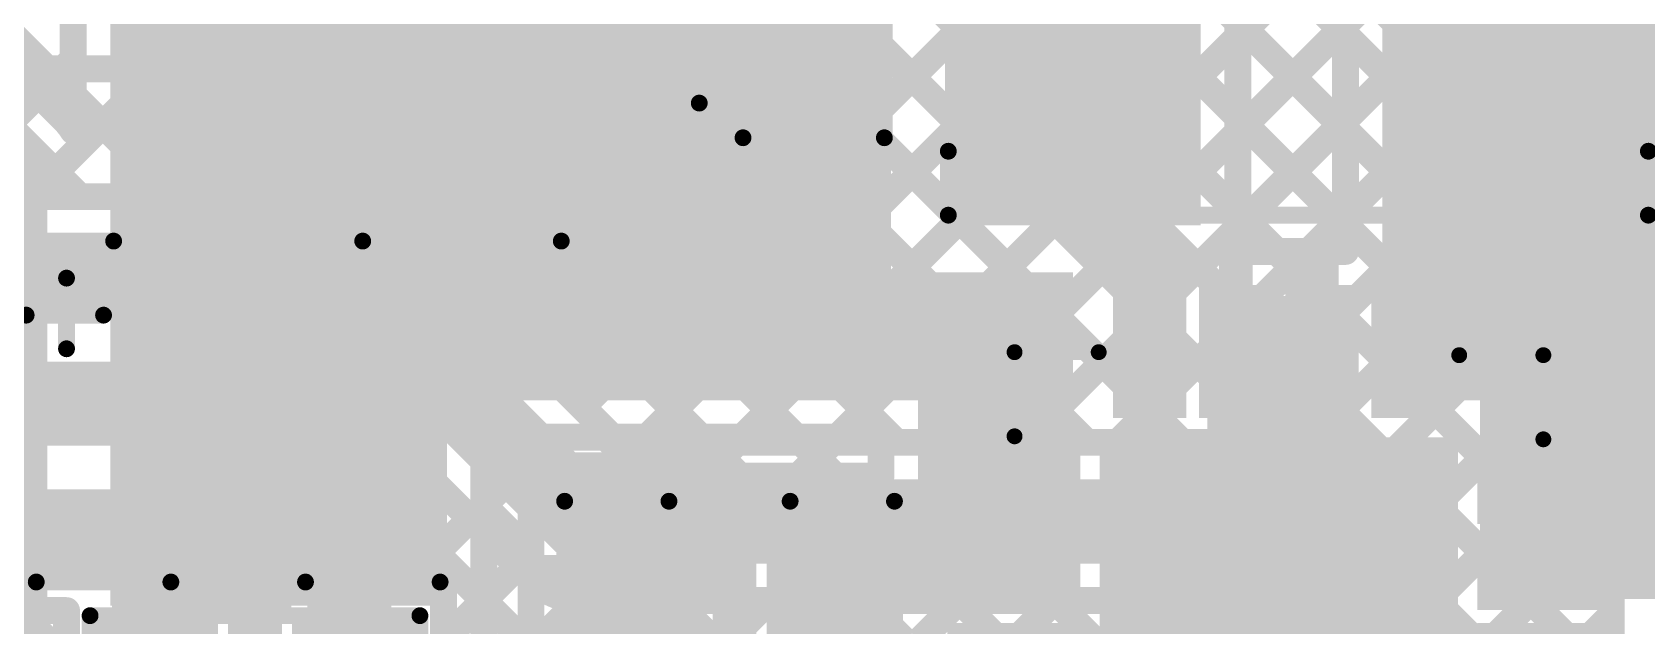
# Model space of a CAD drawing. Header units: millimetres. Extents: x 2.49 to 5.65, y 1.36 to 4.13.
# Drawn here: x 4.0378 to 4.5175, y 2.128 to 2.3043 of the extents above; entities that cross this region are included whole.
import ezdxf

# ---------------------------------------------------------------- set-up
doc = ezdxf.new("R2010")
doc.units = ezdxf.units.MM
doc.header["$MEASUREMENT"] = 0
for name, color, linetype in [('BottomLayer', 5, 'Continuous'), ('BottomOverlay', 54, 'Continuous'), ('BottomPaste', 16, 'Continuous'), ('BottomSolder', 6, 'Continuous'), ('MultiLayer', 9, 'Continuous'), ('TopLayer', 1, 'Continuous'), ('TopOverlay', 2, 'Continuous'), ('TopPaste', 8, 'Continuous'), ('TopSolder', 216, 'Continuous'), ('ViaHoleLayer', 16, 'Continuous')]:
    doc.layers.add(name, color=color, linetype=linetype)

# ---------------------------------------------------------------- blocks, each defined once
blk = doc.blocks.new('3_SSOP_12')
at = {"layer": 'TopLayer'}
for points in [[(-0.01181, 0.02756), (0.01181, 0.02756), (-0.01181, 0.06693), (0.01181, 0.06693)], [(-0.04921, -0.06693), (-0.02559, -0.06693), (-0.04921, -0.02756), (-0.02559, -0.02756)], [(0.02559, -0.06693), (0.04921, -0.06693), (0.02559, -0.02756), (0.04921, -0.02756)]]:
    blk.add_solid(points, dxfattribs=at)
at = {"layer": 'TopOverlay', "const_width": 0.005}
for points in [[(-0.06, -0.016), (-0.06, 0.033)], [(-0.06, 0.033), (-0.02, 0.033)], [(0.02, 0.033), (0.06, 0.033)], [(0.06, -0.016), (0.06, 0.033)], [(-0.015, -0.032), (0.015, -0.032)]]:
    blk.add_lwpolyline(points, dxfattribs=at)
at = {"layer": 'TopOverlay'}
for points, const_width in [([(-0.06125, 0.033, 1), (-0.05875, 0.033, 1)], 0.0025), ([(-0.06125, 0.033, 1), (-0.05875, 0.033, 1)], 0.0025), ([(-0.02125, 0.033, 1), (-0.01875, 0.033, 1)], 0.0025), ([(0.01875, 0.033, 1), (0.02125, 0.033, 1)], 0.0025), ([(0.05875, 0.033, 1), (0.06125, 0.033, 1)], 0.0025), ([(0.05875, 0.033, 1), (0.06125, 0.033, 1)], 0.0025), ([(-0.06125, -0.016, 1), (-0.05875, -0.016, 1)], 0.0025), ([(0.05875, -0.016, 1), (0.06125, -0.016, 1)], 0.0025), ([(-0.01625, -0.032, 1), (-0.01375, -0.032, 1)], 0.0025), ([(0.01375, -0.032, 1), (0.01625, -0.032, 1)], 0.0025), ([(-0.05839, -0.048, 1), (-0.06561, -0.048, 1)], 0.01), ([(-0.06811, -0.048, 1), (-0.06311, -0.048, 1)], 0.005), ([(-0.06089, -0.048, 1), (-0.05589, -0.048, 1)], 0.005)]:
    blk.add_lwpolyline(points, format="xyb", close=True, dxfattribs=dict(at, const_width=const_width))
at = {"layer": 'TopPaste'}
for points in [[(-0.01181, 0.02756), (0.01181, 0.02756), (-0.01181, 0.06693), (0.01181, 0.06693)], [(-0.04921, -0.06693), (-0.02559, -0.06693), (-0.04921, -0.02756), (-0.02559, -0.02756)], [(0.02559, -0.06693), (0.04921, -0.06693), (0.02559, -0.02756), (0.04921, -0.02756)]]:
    blk.add_solid(points, dxfattribs=at)
at = {"layer": 'TopSolder'}
for points in [[(-0.01581, 0.02356), (0.01581, 0.02356), (-0.01581, 0.07093), (0.01581, 0.07093)], [(-0.05321, -0.07093), (-0.02159, -0.07093), (-0.05321, -0.02356), (-0.02159, -0.02356)], [(0.02159, -0.07093), (0.05321, -0.07093), (0.02159, -0.02356), (0.05321, -0.02356)]]:
    blk.add_solid(points, dxfattribs=at)
blk = doc.blocks.new('16_QFN__4_4__13')
at = {"layer": 'TopLayer'}
for points in [[(-0.04921, -0.04921), (0.04921, -0.04921), (-0.04921, 0.04921), (0.04921, 0.04921)], [(-0.09449, -0.01968), (-0.06299, -0.01968), (-0.09449, -0.00591), (-0.06299, -0.00591)], [(0.06299, -0.01968), (0.09449, -0.01968), (0.06299, -0.00591), (0.09449, -0.00591)], [(-0.09449, -0.04528), (-0.06299, -0.04528), (-0.09449, -0.0315), (-0.06299, -0.0315)], [(0.06299, -0.04528), (0.09449, -0.04528), (0.06299, -0.0315), (0.09449, -0.0315)], [(-0.04528, -0.09449), (-0.0315, -0.09449), (-0.04528, -0.06299), (-0.0315, -0.06299)], [(-0.01968, -0.09449), (-0.00591, -0.09449), (-0.01968, -0.06299), (-0.00591, -0.06299)], [(0.00591, -0.09449), (0.01969, -0.09449), (0.00591, -0.06299), (0.01969, -0.06299)], [(0.0315, -0.09449), (0.04528, -0.09449), (0.0315, -0.06299), (0.04528, -0.06299)]]:
    blk.add_solid(points, dxfattribs=at)
at = {"layer": 'TopOverlay', "const_width": 0.00472}
for points in [[(-0.0786, -0.05266), (-0.0786, -0.07766)], [(0.07852, -0.05355), (0.07852, -0.07855)], [(-0.0536, -0.07766), (-0.0786, -0.07766)], [(0.07852, -0.07855), (0.05352, -0.07855)]]:
    blk.add_lwpolyline(points, dxfattribs=at)
at = {"layer": 'TopOverlay', "const_width": 0.00236}
for points in [[(-0.07978, -0.05266, 1), (-0.07742, -0.05266, 1)], [(0.07734, -0.05355, 1), (0.0797, -0.05355, 1)], [(-0.07978, -0.07766, 1), (-0.07742, -0.07766, 1)], [(-0.07978, -0.07766, 1), (-0.07742, -0.07766, 1)], [(-0.05478, -0.07766, 1), (-0.05242, -0.07766, 1)], [(0.05234, -0.07855, 1), (0.0547, -0.07855, 1)], [(0.07734, -0.07855, 1), (0.0797, -0.07855, 1)], [(0.07734, -0.07855, 1), (0.0797, -0.07855, 1)]]:
    blk.add_lwpolyline(points, format="xyb", close=True, dxfattribs=at)
at = {"layer": 'TopPaste'}
for points in [[(-0.04921, -0.04921), (0.04921, -0.04921), (-0.04921, 0.04921), (0.04921, 0.04921)], [(-0.09449, -0.01968), (-0.06299, -0.01968), (-0.09449, -0.00591), (-0.06299, -0.00591)], [(0.06299, -0.01968), (0.09449, -0.01968), (0.06299, -0.00591), (0.09449, -0.00591)], [(-0.09449, -0.04528), (-0.06299, -0.04528), (-0.09449, -0.0315), (-0.06299, -0.0315)], [(0.06299, -0.04528), (0.09449, -0.04528), (0.06299, -0.0315), (0.09449, -0.0315)], [(-0.04528, -0.09449), (-0.0315, -0.09449), (-0.04528, -0.06299), (-0.0315, -0.06299)], [(-0.01968, -0.09449), (-0.00591, -0.09449), (-0.01968, -0.06299), (-0.00591, -0.06299)], [(0.00591, -0.09449), (0.01969, -0.09449), (0.00591, -0.06299), (0.01969, -0.06299)], [(0.0315, -0.09449), (0.04528, -0.09449), (0.0315, -0.06299), (0.04528, -0.06299)]]:
    blk.add_solid(points, dxfattribs=at)
at = {"layer": 'TopSolder'}
for points in [[(-0.05321, -0.05321), (0.05321, -0.05321), (-0.05321, 0.05321), (0.05321, 0.05321)], [(-0.09849, 0.00191), (-0.05899, 0.00191), (-0.09849, 0.02369), (-0.05899, 0.02369)], [(0.05899, 0.00191), (0.09849, 0.00191), (0.05899, 0.02369), (0.09849, 0.02369)], [(-0.09849, -0.02368), (-0.05899, -0.02368), (-0.09849, -0.00191), (-0.05899, -0.00191)], [(0.05899, -0.02368), (0.09849, -0.02368), (0.05899, -0.00191), (0.09849, -0.00191)], [(-0.09849, -0.04928), (-0.05899, -0.04928), (-0.09849, -0.0275), (-0.05899, -0.0275)], [(0.05899, -0.04928), (0.09849, -0.04928), (0.05899, -0.0275), (0.09849, -0.0275)], [(-0.04928, -0.09849), (-0.0275, -0.09849), (-0.04928, -0.05899), (-0.0275, -0.05899)], [(-0.02368, -0.09849), (-0.00191, -0.09849), (-0.02368, -0.05899), (-0.00191, -0.05899)], [(0.00191, -0.09849), (0.02369, -0.09849), (0.00191, -0.05899), (0.02369, -0.05899)], [(0.0275, -0.09849), (0.04928, -0.09849), (0.0275, -0.05899), (0.04928, -0.05899)]]:
    blk.add_solid(points, dxfattribs=at)
blk = doc.blocks.new('R__0603_B_42')
at = {"layer": 'BottomLayer'}
for points in [[(-0.015, -0.0175), (-0.015, 0.0175), (-0.045, -0.0175), (-0.045, 0.0175)], [(0.045, -0.0175), (0.045, 0.0175), (0.015, -0.0175), (0.015, 0.0175)]]:
    blk.add_solid(points, dxfattribs=at)
at = {"layer": 'BottomOverlay', "const_width": 0.005}
for points in [[(-0.049, -0.021), (-0.049, 0.021)], [(-0.049, 0.021), (0.049, 0.021)], [(0.049, -0.021), (0.049, 0.021)], [(-0.049, -0.021), (0.049, -0.021)]]:
    blk.add_lwpolyline(points, dxfattribs=at)
at = {"layer": 'BottomOverlay', "const_width": 0.0025}
for points in [[(-0.05025, 0.021, 1), (-0.04775, 0.021, 1)], [(-0.05025, 0.021, 1), (-0.04775, 0.021, 1)], [(0.04775, 0.021, 1), (0.05025, 0.021, 1)], [(0.04775, 0.021, 1), (0.05025, 0.021, 1)], [(-0.05025, -0.021, 1), (-0.04775, -0.021, 1)], [(-0.05025, -0.021, 1), (-0.04775, -0.021, 1)], [(0.04775, -0.021, 1), (0.05025, -0.021, 1)], [(0.04775, -0.021, 1), (0.05025, -0.021, 1)]]:
    blk.add_lwpolyline(points, format="xyb", close=True, dxfattribs=at)
at = {"layer": 'BottomPaste'}
for points in [[(-0.015, -0.0175), (-0.015, 0.0175), (-0.045, -0.0175), (-0.045, 0.0175)], [(0.045, -0.0175), (0.045, 0.0175), (0.015, -0.0175), (0.015, 0.0175)]]:
    blk.add_solid(points, dxfattribs=at)
at = {"layer": 'BottomSolder'}
for points in [[(-0.011, -0.0215), (-0.011, 0.0215), (-0.049, -0.0215), (-0.049, 0.0215)], [(0.049, -0.0215), (0.049, 0.0215), (0.011, -0.0215), (0.011, 0.0215)]]:
    blk.add_solid(points, dxfattribs=at)
blk = doc.blocks.new('R__0603_52')
at = {"layer": 'TopLayer'}
for points in [[(-0.045, 0.0175), (-0.045, -0.0175), (-0.015, 0.0175), (-0.015, -0.0175)], [(0.015, 0.0175), (0.015, -0.0175), (0.045, 0.0175), (0.045, -0.0175)]]:
    blk.add_solid(points, dxfattribs=at)
at = {"layer": 'TopOverlay', "const_width": 0.005}
for points in [[(0.049, 0.021), (-0.049, 0.021)], [(-0.049, -0.021), (-0.049, 0.021)], [(0.049, -0.021), (0.049, 0.021)], [(0.049, -0.021), (-0.049, -0.021)]]:
    blk.add_lwpolyline(points, dxfattribs=at)
at = {"layer": 'TopOverlay', "const_width": 0.0025}
for points in [[(-0.05025, 0.021, 1), (-0.04775, 0.021, 1)], [(-0.05025, 0.021, 1), (-0.04775, 0.021, 1)], [(0.04775, 0.021, 1), (0.05025, 0.021, 1)], [(0.04775, 0.021, 1), (0.05025, 0.021, 1)], [(-0.05025, -0.021, 1), (-0.04775, -0.021, 1)], [(-0.05025, -0.021, 1), (-0.04775, -0.021, 1)], [(0.04775, -0.021, 1), (0.05025, -0.021, 1)], [(0.04775, -0.021, 1), (0.05025, -0.021, 1)]]:
    blk.add_lwpolyline(points, format="xyb", close=True, dxfattribs=at)
at = {"layer": 'TopPaste'}
for points in [[(-0.045, 0.0175), (-0.045, -0.0175), (-0.015, 0.0175), (-0.015, -0.0175)], [(0.015, 0.0175), (0.015, -0.0175), (0.045, 0.0175), (0.045, -0.0175)]]:
    blk.add_solid(points, dxfattribs=at)
at = {"layer": 'TopSolder'}
for points in [[(-0.049, 0.0215), (-0.049, -0.0215), (-0.011, 0.0215), (-0.011, -0.0215)], [(0.011, 0.0215), (0.011, -0.0215), (0.049, 0.0215), (0.049, -0.0215)]]:
    blk.add_solid(points, dxfattribs=at)
blk = doc.blocks.new('NR5040T4R7N_71')
at = {"layer": 'TopLayer'}
for points in [[(-0.10039, -0.07874), (-0.04134, -0.07874), (-0.10039, 0.07874), (-0.04134, 0.07874)], [(0.04134, -0.07874), (0.10039, -0.07874), (0.04134, 0.07874), (0.10039, 0.07874)]]:
    blk.add_solid(points, dxfattribs=at)
at = {"layer": 'TopOverlay', "const_width": 0.005}
for points in [[(0.104, 0.103), (-0.104, 0.103)], [(-0.104, 0.103), (-0.104, 0.084)], [(0.104, 0.103), (0.104, 0.084)]]:
    blk.add_lwpolyline(points, dxfattribs=at)
at = {"layer": 'TopOverlay', "const_width": 0.0025}
for points in [[(-0.10525, 0.103, 1), (-0.10275, 0.103, 1)], [(-0.10525, 0.103, 1), (-0.10275, 0.103, 1)], [(0.10275, 0.103, 1), (0.10525, 0.103, 1)], [(0.10275, 0.103, 1), (0.10525, 0.103, 1)], [(-0.10525, 0.084, 1), (-0.10275, 0.084, 1)], [(0.10275, 0.084, 1), (0.10525, 0.084, 1)]]:
    blk.add_lwpolyline(points, format="xyb", close=True, dxfattribs=at)
at = {"layer": 'TopPaste'}
for points in [[(-0.10039, -0.07874), (-0.04134, -0.07874), (-0.10039, 0.07874), (-0.04134, 0.07874)], [(0.04134, -0.07874), (0.10039, -0.07874), (0.04134, 0.07874), (0.10039, 0.07874)]]:
    blk.add_solid(points, dxfattribs=at)
at = {"layer": 'TopSolder'}
for points in [[(-0.10439, -0.08274), (-0.03734, -0.08274), (-0.10439, 0.08274), (-0.03734, 0.08274)], [(0.03734, -0.08274), (0.10439, -0.08274), (0.03734, 0.08274), (0.10439, 0.08274)]]:
    blk.add_solid(points, dxfattribs=at)
blk = doc.blocks.new('UWX1H100MCL1GB_105')
at = {"layer": 'TopLayer'}
blk.add_solid([(-0.1752, -0.0315), (-0.0374, -0.0315), (-0.1752, 0.0315), (-0.0374, 0.0315)], dxfattribs=at)
at = {"layer": 'TopOverlay', "const_width": 0.005}
for points in [[(-0.137, 0.096), (-0.137, 0.037)], [(-0.159, 0.063), (-0.159, 0.04)], [(-0.169, 0.051), (-0.148, 0.051)], [(-0.137, -0.037), (-0.137, -0.096)], [(-0.137, -0.096), (-0.096, -0.137)], [(-0.096, -0.137), (0.14, -0.137)]]:
    blk.add_lwpolyline(points, dxfattribs=at)
at = {"layer": 'TopOverlay', "const_width": 0.0025}
for points in [[(-0.16025, 0.063, 1), (-0.15775, 0.063, 1)], [(-0.17025, 0.051, 1), (-0.16775, 0.051, 1)], [(-0.14925, 0.051, 1), (-0.14675, 0.051, 1)], [(-0.16025, 0.04, 1), (-0.15775, 0.04, 1)], [(-0.13825, 0.037, 1), (-0.13575, 0.037, 1)], [(-0.13825, -0.037, 1), (-0.13575, -0.037, 1)], [(-0.13825, -0.096, 1), (-0.13575, -0.096, 1)], [(-0.13825, -0.096, 1), (-0.13575, -0.096, 1)], [(-0.09725, -0.137, 1), (-0.09475, -0.137, 1)], [(-0.09725, -0.137, 1), (-0.09475, -0.137, 1)]]:
    blk.add_lwpolyline(points, format="xyb", close=True, dxfattribs=at)
at = {"layer": 'TopPaste'}
blk.add_solid([(-0.1752, -0.0315), (-0.0374, -0.0315), (-0.1752, 0.0315), (-0.0374, 0.0315)], dxfattribs=at)
at = {"layer": 'TopSolder'}
blk.add_solid([(-0.1792, -0.0355), (-0.0334, -0.0355), (-0.1792, 0.0355), (-0.0334, 0.0355)], dxfattribs=at)
blk = doc.blocks.new('C__0603_106')
at = {"layer": 'TopLayer'}
for points in [[(-0.045, 0.0175), (-0.045, -0.0175), (-0.015, 0.0175), (-0.015, -0.0175)], [(0.015, 0.0175), (0.015, -0.0175), (0.045, 0.0175), (0.045, -0.0175)]]:
    blk.add_solid(points, dxfattribs=at)
at = {"layer": 'TopOverlay', "const_width": 0.005}
for points in [[(-0.049, -0.021), (-0.049, 0.021)], [(-0.049, 0.021), (-0.018, 0.021)], [(0.018, 0.021), (0.049, 0.021)], [(0.049, -0.021), (0.049, 0.021)], [(-0.049, -0.021), (-0.018, -0.021)], [(0.018, -0.021), (0.049, -0.021)]]:
    blk.add_lwpolyline(points, dxfattribs=at)
at = {"layer": 'TopOverlay', "const_width": 0.0025}
for points in [[(-0.05025, 0.021, 1), (-0.04775, 0.021, 1)], [(-0.05025, 0.021, 1), (-0.04775, 0.021, 1)], [(-0.01925, 0.021, 1), (-0.01675, 0.021, 1)], [(0.01675, 0.021, 1), (0.01925, 0.021, 1)], [(0.04775, 0.021, 1), (0.05025, 0.021, 1)], [(0.04775, 0.021, 1), (0.05025, 0.021, 1)], [(-0.05025, -0.021, 1), (-0.04775, -0.021, 1)], [(-0.05025, -0.021, 1), (-0.04775, -0.021, 1)], [(-0.01925, -0.021, 1), (-0.01675, -0.021, 1)], [(0.01675, -0.021, 1), (0.01925, -0.021, 1)], [(0.04775, -0.021, 1), (0.05025, -0.021, 1)], [(0.04775, -0.021, 1), (0.05025, -0.021, 1)]]:
    blk.add_lwpolyline(points, format="xyb", close=True, dxfattribs=at)
at = {"layer": 'TopPaste'}
for points in [[(-0.045, 0.0175), (-0.045, -0.0175), (-0.015, 0.0175), (-0.015, -0.0175)], [(0.015, 0.0175), (0.015, -0.0175), (0.045, 0.0175), (0.045, -0.0175)]]:
    blk.add_solid(points, dxfattribs=at)
at = {"layer": 'TopSolder'}
for points in [[(-0.049, 0.0215), (-0.049, -0.0215), (-0.011, 0.0215), (-0.011, -0.0215)], [(0.011, 0.0215), (0.011, -0.0215), (0.049, 0.0215), (0.049, -0.0215)]]:
    blk.add_solid(points, dxfattribs=at)

msp = doc.modelspace()

# ---------------------------------------------------------------- linework, layer by layer
at = {"layer": 'BottomLayer'}
for points, const_width in [([(4.429, 2.39), (4.728, 2.091)], 0.025), ([(4.423, 2.351), (4.524, 2.25)], 0.012), ([(4.15863, 2.3336), (4.19762, 2.29462)], 0.008), ([(4.17138, 2.334), (4.32288, 2.1825)], 0.008), ([(4.17292, 2.22131), (4.28562, 2.334)], 0.008), ([(4.18707, 2.20717), (4.3139, 2.334)], 0.008), ([(4.19364, 2.29859), (4.22905, 2.334)], 0.008), ([(4.19967, 2.334), (4.35117, 2.1825)], 0.008), ([(4.20121, 2.19302), (4.34218, 2.334)], 0.008), ([(4.20431, 2.28098), (4.25733, 2.334)], 0.008), ([(4.21897, 2.1825), (4.37047, 2.334)], 0.008), ([(4.22795, 2.334), (4.37945, 2.1825)], 0.008), ([(4.24725, 2.1825), (4.39875, 2.334)], 0.008), ([(4.25624, 2.334), (4.40578, 2.18446)], 0.008), ([(4.28452, 2.334), (4.507, 2.11152)], 0.008), ([(4.31281, 2.334), (4.507, 2.13981)], 0.008), ([(4.34109, 2.334), (4.507, 2.16809)], 0.008), ([(4.36937, 2.334), (4.507, 2.19638)], 0.008), ([(4.39766, 2.334), (4.507, 2.22466)], 0.008), ([(4.41596, 2.334), (4.507, 2.24296)], 0.008), ([(4.27554, 2.1825), (4.4215, 2.32846)], 0.008), ([(4.142, 2.317), (4.181, 2.278)], 0.025), ([(4.30382, 2.1825), (4.43564, 2.31432)], 0.008), ([(4.33211, 2.1825), (4.44978, 2.30018)], 0.008), ([(3.95549, 2.2935), (4.13227, 2.2935)], 0.008), ([(4.00913, 2.2555), (4.04713, 2.2935)], 0.008), ([(4.01389, 2.2935), (4.05189, 2.2555)], 0.008), ([(4.03741, 2.2555), (4.07541, 2.2935)], 0.008), ([(4.04218, 2.2935), (4.08018, 2.2555)], 0.008), ([(4.06569, 2.2555), (4.10369, 2.2935)], 0.008), ([(4.07046, 2.2935), (4.10846, 2.2555)], 0.008), ([(4.09398, 2.2555), (4.13198, 2.2935)], 0.008), ([(4.09875, 2.2935), (4.13897, 2.25328)], 0.008), ([(4.12703, 2.2935), (4.23803, 2.1825)], 0.008), ([(4.13227, 2.2935), (4.16438, 2.26138)], 0.008), ([(4.36039, 2.1825), (4.46392, 2.28603)], 0.008), ([(4.12226, 2.2555), (4.14626, 2.2795)], 0.008), ([(4.20399, 2.27311), (4.2946, 2.1825)], 0.008), ([(4.38867, 2.1825), (4.47807, 2.27189)], 0.008), ([(4.14461, 2.24956), (4.16041, 2.26536)], 0.008), ([(3.95411, 2.2555), (4.129, 2.2555)], 0.008), ([(4.19173, 2.25709), (4.26632, 2.1825)], 0.008), ([(4.418, 2.18354), (4.49221, 2.25775)], 0.008), ([(4.15878, 2.23545), (4.17802, 2.25469)], 0.008), ([(4.14563, 2.2486), (4.21173, 2.1825)], 0.008), ([(4.43315, 2.17041), (4.50635, 2.24361)], 0.008), ([(4.507, 2.07158), (4.507, 2.24296)], 0.008), ([(3.884, 2.232), (4.129, 2.232)], 0.025), ([(4.129, 2.232), (4.202, 2.159)], 0.025), ([(4.4335, 2.14247), (4.507, 2.21597)], 0.008), ([(4.11573, 2.2085), (4.1486, 2.17563)], 0.008), ([(4.11573, 2.2085), (4.11927, 2.2085)], 0.008), ([(4.11927, 2.2085), (4.18537, 2.1424)], 0.008), ([(3.733, 2.194), (4.097, 2.194)], 0.025), ([(4.097, 2.194), (4.132, 2.159)], 0.025), ([(4.4335, 2.11419), (4.507, 2.18769)], 0.008), ([(4.21173, 2.1825), (4.39932, 2.1825)], 0.008), ([(4.41, 2.159), (4.41, 2.18081)], 0.01), ([(4.1517, 2.1718), (4.15383, 2.17393)], 0.008), ([(3.79, 2.156), (4.074, 2.156)], 0.025), ([(4.074, 2.11), (4.074, 2.156)], 0.025), ([(4.132, 2.112), (4.132, 2.159)], 0.025), ([(4.202, 2.159), (4.41, 2.159)], 0.025), ([(4.41, 2.1), (4.41, 2.159)], 0.025), ([(4.09701, 2.16075), (4.1085, 2.14927)], 0.008), ([(4.1555, 2.14732), (4.16798, 2.15979)], 0.008), ([(4.41, 2.159), (4.43181, 2.159)], 0.01), ([(4.42141, 2.07381), (4.507, 2.1594)], 0.008), ([(4.0975, 2.1385), (4.0975, 2.156)], 0.008), ([(4.1555, 2.1385), (4.1555, 2.159)], 0.008), ([(4.43546, 2.15477), (4.507, 2.08324)], 0.008), ([(4.0975, 2.15333), (4.1085, 2.14233)], 0.008), ([(4.0975, 2.14588), (4.10469, 2.15308)], 0.008), ([(4.1555, 2.15189), (4.22008, 2.08731)], 0.008), ([(4.1085, 2.1385), (4.1085, 2.14927)], 0.008), ([(4.16, 2.12353), (4.18212, 2.14565)], 0.008), ([(4.4335, 2.11068), (4.4335, 2.14832)], 0.008), ([(4.1, 2.0895), (4.1, 2.1385)], 0.008), ([(4.108, 2.0865), (4.108, 2.1385)], 0.008), ([(4.1555, 2.1385), (4.16, 2.1385)], 0.008), ([(4.16, 2.0865), (4.16, 2.1385)], 0.008), ([(4.16, 2.09525), (4.20031, 2.13556)], 0.008), ([(4.17611, 2.08307), (4.22854, 2.1355)], 0.008), ([(4.19064, 2.06932), (4.25682, 2.1355)], 0.008), ([(4.2001, 2.13558), (4.23422, 2.10146)], 0.008), ([(4.202, 2.1355), (4.3865, 2.1355)], 0.008), ([(4.22846, 2.1355), (4.24836, 2.1156)], 0.008), ([(4.25675, 2.1355), (4.26875, 2.1235)], 0.008), ([(4.27311, 2.1235), (4.28511, 2.1355)], 0.008), ([(4.28503, 2.1355), (4.29703, 2.1235)], 0.008), ([(4.30139, 2.1235), (4.31339, 2.1355)], 0.008), ([(4.31332, 2.1355), (4.32532, 2.1235)], 0.008), ([(4.32967, 2.1235), (4.34167, 2.1355)], 0.008), ([(4.3416, 2.1355), (4.3536, 2.1235)], 0.008), ([(4.35796, 2.1235), (4.36996, 2.1355)], 0.008), ([(4.36988, 2.1355), (4.38188, 2.1235)], 0.008), ([(4.3865, 2.1235), (4.3865, 2.1355)], 0.008), ([(3.84673, 2.1325), (4.048, 2.1325)], 0.008), ([(4.03347, 2.1325), (4.048, 2.11797)], 0.008), ([(4.048, 2.0895), (4.048, 2.1325)], 0.008), ([(4.45638, 2.0805), (4.507, 2.13112)], 0.008), ([(4.1, 2.1201), (4.108, 2.1281)], 0.008), ([(4.4335, 2.12845), (4.48645, 2.0755)], 0.008), ([(3.93383, 2.0105), (4.048, 2.12467)], 0.008)]:
    msp.add_lwpolyline(points, dxfattribs=dict(at, const_width=const_width))
for points, const_width in [([(4.19164, 2.29859, 1), (4.19564, 2.29859, 1)], 0.004), ([(4.44778, 2.30018, 1), (4.45178, 2.30018, 1)], 0.004), ([(4.19562, 2.29462, 1), (4.19962, 2.29462, 1)], 0.004), ([(4.19562, 2.29462, 1), (4.19962, 2.29462, 1)], 0.004), ([(4.04018, 2.2935, 1), (4.04418, 2.2935, 1)], 0.004), ([(4.04513, 2.2935, 1), (4.04913, 2.2935, 1)], 0.004), ([(4.06846, 2.2935, 1), (4.07246, 2.2935, 1)], 0.004), ([(4.07341, 2.2935, 1), (4.07741, 2.2935, 1)], 0.004), ([(4.09675, 2.2935, 1), (4.10075, 2.2935, 1)], 0.004), ([(4.10169, 2.2935, 1), (4.10569, 2.2935, 1)], 0.004), ([(4.12503, 2.2935, 1), (4.12903, 2.2935, 1)], 0.004), ([(4.12998, 2.2935, 1), (4.13398, 2.2935, 1)], 0.004), ([(4.13027, 2.2935, 1), (4.13427, 2.2935, 1)], 0.004), ([(4.13027, 2.2935, 1), (4.13427, 2.2935, 1)], 0.004), ([(4.17475, 2.278, 1), (4.18725, 2.278, 1)], 0.0125), ([(4.17509, 2.278, 1), (4.18691, 2.278, 1)], 0.01181), ([(4.46192, 2.28603, 1), (4.46592, 2.28603, 1)], 0.004), ([(4.14426, 2.2795, 1), (4.14826, 2.2795, 1)], 0.004), ([(4.20231, 2.28098, 1), (4.20631, 2.28098, 1)], 0.004), ([(4.2025, 2.278, 1), (4.2065, 2.278, 1)], 0.004), ([(4.2025, 2.278, 1), (4.2065, 2.278, 1)], 0.004), ([(4.20199, 2.27311, 1), (4.20599, 2.27311, 1)], 0.004), ([(4.47607, 2.27189, 1), (4.48007, 2.27189, 1)], 0.004), ([(4.15841, 2.26536, 1), (4.16241, 2.26536, 1)], 0.004), ([(4.16238, 2.26138, 1), (4.16638, 2.26138, 1)], 0.004), ([(4.16238, 2.26138, 1), (4.16638, 2.26138, 1)], 0.004), ([(4.03541, 2.2555, 1), (4.03941, 2.2555, 1)], 0.004), ([(4.04989, 2.2555, 1), (4.05389, 2.2555, 1)], 0.004), ([(4.06369, 2.2555, 1), (4.06769, 2.2555, 1)], 0.004), ([(4.07818, 2.2555, 1), (4.08218, 2.2555, 1)], 0.004), ([(4.09198, 2.2555, 1), (4.09598, 2.2555, 1)], 0.004), ([(4.10646, 2.2555, 1), (4.11046, 2.2555, 1)], 0.004), ([(4.12026, 2.2555, 1), (4.12426, 2.2555, 1)], 0.004), ([(4.127, 2.2555, 1), (4.131, 2.2555, 1)], 0.004), ([(4.127, 2.2555, 1), (4.131, 2.2555, 1)], 0.004), ([(4.127, 2.2555, 1), (4.131, 2.2555, 1)], 0.004), ([(4.18973, 2.25709, 1), (4.19373, 2.25709, 1)], 0.004), ([(4.49021, 2.25775, 1), (4.49421, 2.25775, 1)], 0.004), ([(4.13697, 2.25328, 1), (4.14097, 2.25328, 1)], 0.004), ([(4.17602, 2.25469, 1), (4.18002, 2.25469, 1)], 0.004), ([(4.14261, 2.24956, 1), (4.14661, 2.24956, 1)], 0.004), ([(4.14362, 2.24862, 1), (4.14762, 2.24862, 1)], 0.004), ([(4.14363, 2.2486, 1), (4.14763, 2.2486, 1)], 0.004), ([(4.14363, 2.2486, 1), (4.14763, 2.2486, 1)], 0.004), ([(4.50435, 2.24361, 1), (4.50835, 2.24361, 1)], 0.004), ([(4.505, 2.24296, 1), (4.509, 2.24296, 1)], 0.004), ([(4.505, 2.24296, 1), (4.509, 2.24296, 1)], 0.004), ([(4.12275, 2.232, 1), (4.13525, 2.232, 1)], 0.0125), ([(4.12275, 2.232, 1), (4.13525, 2.232, 1)], 0.0125), ([(4.15678, 2.23545, 1), (4.16078, 2.23545, 1)], 0.004), ([(4.505, 2.22466, 1), (4.509, 2.22466, 1)], 0.004), ([(4.17092, 2.22131, 1), (4.17492, 2.22131, 1)], 0.004), ([(4.505, 2.21597, 1), (4.509, 2.21597, 1)], 0.004), ([(4.11373, 2.2085, 1), (4.11773, 2.2085, 1)], 0.004), ([(4.11373, 2.2085, 1), (4.11773, 2.2085, 1)], 0.004), ([(4.11727, 2.2085, 1), (4.12127, 2.2085, 1)], 0.004), ([(4.11727, 2.2085, 1), (4.12127, 2.2085, 1)], 0.004), ([(4.18507, 2.20717, 1), (4.18907, 2.20717, 1)], 0.004), ([(4.09075, 2.194, 1), (4.10325, 2.194, 1)], 0.0125), ([(4.09075, 2.194, 1), (4.10325, 2.194, 1)], 0.0125), ([(4.19921, 2.19302, 1), (4.20321, 2.19302, 1)], 0.004), ([(4.505, 2.19638, 1), (4.509, 2.19638, 1)], 0.004), ([(4.40378, 2.18446, 1), (4.40777, 2.18446, 1)], 0.004), ([(4.416, 2.18354, 1), (4.42, 2.18354, 1)], 0.004), ([(4.505, 2.18769, 1), (4.509, 2.18769, 1)], 0.004), ([(4.20973, 2.1825, 1), (4.21373, 2.1825, 1)], 0.004), ([(4.20973, 2.1825, 1), (4.21373, 2.1825, 1)], 0.004), ([(4.21697, 2.1825, 1), (4.22097, 2.1825, 1)], 0.004), ([(4.23603, 2.1825, 1), (4.24003, 2.1825, 1)], 0.004), ([(4.24525, 2.1825, 1), (4.24925, 2.1825, 1)], 0.004), ([(4.26432, 2.1825, 1), (4.26832, 2.1825, 1)], 0.004), ([(4.27354, 2.1825, 1), (4.27754, 2.1825, 1)], 0.004), ([(4.2926, 2.1825, 1), (4.2966, 2.1825, 1)], 0.004), ([(4.30182, 2.1825, 1), (4.30582, 2.1825, 1)], 0.004), ([(4.32088, 2.1825, 1), (4.32488, 2.1825, 1)], 0.004), ([(4.33011, 2.1825, 1), (4.33411, 2.1825, 1)], 0.004), ([(4.34917, 2.1825, 1), (4.35317, 2.1825, 1)], 0.004), ([(4.35839, 2.1825, 1), (4.36239, 2.1825, 1)], 0.004), ([(4.37745, 2.1825, 1), (4.38145, 2.1825, 1)], 0.004), ([(4.38667, 2.1825, 1), (4.39067, 2.1825, 1)], 0.004), ([(4.39732, 2.1825, 1), (4.40132, 2.1825, 1)], 0.004), ([(4.39732, 2.1825, 1), (4.40132, 2.1825, 1)], 0.004), ([(4.4075, 2.18081, 1), (4.4125, 2.18081, 1)], 0.005), ([(4.1466, 2.17563, 1), (4.1506, 2.17563, 1)], 0.004), ([(4.1466, 2.17563, 1), (4.1506, 2.17563, 1)], 0.004), ([(4.14662, 2.17562, 1), (4.15062, 2.17562, 1)], 0.004), ([(4.15183, 2.17393, 1), (4.15583, 2.17393, 1)], 0.004), ([(4.1497, 2.1718, 1), (4.1537, 2.1718, 1)], 0.004), ([(4.43115, 2.17041, 1), (4.43515, 2.17041, 1)], 0.004), ([(4.06775, 2.156, 1), (4.08025, 2.156, 1)], 0.0125), ([(4.06775, 2.156, 1), (4.08025, 2.156, 1)], 0.0125), ([(4.12575, 2.159, 1), (4.13825, 2.159, 1)], 0.0125), ([(4.12575, 2.159, 1), (4.13825, 2.159, 1)], 0.0125), ([(4.19575, 2.159, 1), (4.20825, 2.159, 1)], 0.0125), ([(4.19575, 2.159, 1), (4.20825, 2.159, 1)], 0.0125), ([(4.40375, 2.159, 1), (4.41625, 2.159, 1)], 0.0125), ([(4.40375, 2.159, 1), (4.41625, 2.159, 1)], 0.0125), ([(4.40409, 2.159, 1), (4.41591, 2.159, 1)], 0.01181), ([(4.505, 2.16809, 1), (4.509, 2.16809, 1)], 0.004), ([(4.06809, 2.156, 1), (4.07991, 2.156, 1)], 0.01181), ([(4.09501, 2.16075, 1), (4.09901, 2.16075, 1)], 0.004), ([(4.09501, 2.16075, 1), (4.09901, 2.16075, 1)], 0.004), ([(4.09501, 2.16075, 1), (4.09901, 2.16075, 1)], 0.004), ([(4.16598, 2.15979, 1), (4.16998, 2.15979, 1)], 0.004), ([(4.4075, 2.159, 1), (4.4125, 2.159, 1)], 0.005), ([(4.4075, 2.159, 1), (4.4125, 2.159, 1)], 0.005), ([(4.42931, 2.159, 1), (4.43431, 2.159, 1)], 0.005), ([(4.505, 2.1594, 1), (4.509, 2.1594, 1)], 0.004), ([(4.0955, 2.156, 1), (4.0995, 2.156, 1)], 0.004), ([(4.0955, 2.156, 1), (4.0995, 2.156, 1)], 0.004), ([(4.0955, 2.156, 1), (4.0995, 2.156, 1)], 0.004), ([(4.1535, 2.159, 1), (4.1575, 2.159, 1)], 0.004), ([(4.1535, 2.159, 1), (4.1575, 2.159, 1)], 0.004), ([(4.1535, 2.159, 1), (4.1575, 2.159, 1)], 0.004), ([(4.43346, 2.15477, 1), (4.43746, 2.15477, 1)], 0.004), ([(4.43381, 2.159, 1), (4.43781, 2.159, 1)], 0.004), ([(4.43381, 2.159, 1), (4.43781, 2.159, 1)], 0.004), ([(4.0955, 2.15333, 1), (4.0995, 2.15333, 1)], 0.004), ([(4.10269, 2.15308, 1), (4.10669, 2.15308, 1)], 0.004), ([(4.1535, 2.15189, 1), (4.1575, 2.15189, 1)], 0.004), ([(4.0955, 2.14588, 1), (4.0995, 2.14588, 1)], 0.004), ([(4.1065, 2.14927, 1), (4.1105, 2.14927, 1)], 0.004), ([(4.1065, 2.14927, 1), (4.1105, 2.14927, 1)], 0.004), ([(4.1535, 2.14732, 1), (4.1575, 2.14732, 1)], 0.004), ([(4.18012, 2.14565, 1), (4.18412, 2.14565, 1)], 0.004), ([(4.4315, 2.14832, 1), (4.4355, 2.14832, 1)], 0.004), ([(4.4315, 2.14832, 1), (4.4355, 2.14832, 1)], 0.004), ([(4.1065, 2.14233, 1), (4.1105, 2.14233, 1)], 0.004), ([(4.18337, 2.1424, 1), (4.18737, 2.1424, 1)], 0.004), ([(4.18337, 2.1424, 1), (4.18737, 2.1424, 1)], 0.004), ([(4.18338, 2.14238, 1), (4.18738, 2.14238, 1)], 0.004), ([(4.4315, 2.14247, 1), (4.4355, 2.14247, 1)], 0.004), ([(4.0955, 2.1385, 1), (4.0995, 2.1385, 1)], 0.004), ([(4.098, 2.1385, 1), (4.102, 2.1385, 1)], 0.004), ([(4.106, 2.1385, 1), (4.11, 2.1385, 1)], 0.004), ([(4.1065, 2.1385, 1), (4.1105, 2.1385, 1)], 0.004), ([(4.1535, 2.1385, 1), (4.1575, 2.1385, 1)], 0.004), ([(4.1535, 2.1385, 1), (4.1575, 2.1385, 1)], 0.004), ([(4.158, 2.1385, 1), (4.162, 2.1385, 1)], 0.004), ([(4.158, 2.1385, 1), (4.162, 2.1385, 1)], 0.004), ([(4.1981, 2.13558, 1), (4.2021, 2.13558, 1)], 0.004), ([(4.19831, 2.13556, 1), (4.20231, 2.13556, 1)], 0.004), ([(4.2, 2.1355, 1), (4.204, 2.1355, 1)], 0.004), ([(4.2, 2.1355, 1), (4.204, 2.1355, 1)], 0.004), ([(4.2, 2.1355, 1), (4.204, 2.1355, 1)], 0.004), ([(4.22646, 2.1355, 1), (4.23046, 2.1355, 1)], 0.004), ([(4.22654, 2.1355, 1), (4.23054, 2.1355, 1)], 0.004), ([(4.25475, 2.1355, 1), (4.25875, 2.1355, 1)], 0.004), ([(4.25482, 2.1355, 1), (4.25882, 2.1355, 1)], 0.004), ([(4.28303, 2.1355, 1), (4.28703, 2.1355, 1)], 0.004), ([(4.28311, 2.1355, 1), (4.28711, 2.1355, 1)], 0.004), ([(4.31132, 2.1355, 1), (4.31532, 2.1355, 1)], 0.004), ([(4.31139, 2.1355, 1), (4.31539, 2.1355, 1)], 0.004), ([(4.3396, 2.1355, 1), (4.3436, 2.1355, 1)], 0.004), ([(4.33967, 2.1355, 1), (4.34367, 2.1355, 1)], 0.004), ([(4.36788, 2.1355, 1), (4.37188, 2.1355, 1)], 0.004), ([(4.36796, 2.1355, 1), (4.37196, 2.1355, 1)], 0.004), ([(4.3845, 2.1355, 1), (4.3885, 2.1355, 1)], 0.004), ([(4.3845, 2.1355, 1), (4.3885, 2.1355, 1)], 0.004), ([(4.505, 2.13981, 1), (4.509, 2.13981, 1)], 0.004), ([(4.046, 2.1325, 1), (4.05, 2.1325, 1)], 0.004), ([(4.046, 2.1325, 1), (4.05, 2.1325, 1)], 0.004), ([(4.505, 2.13112, 1), (4.509, 2.13112, 1)], 0.004), ([(4.106, 2.1281, 1), (4.11, 2.1281, 1)], 0.004), ([(4.4315, 2.12845, 1), (4.4355, 2.12845, 1)], 0.004), ([(4.046, 2.12467, 1), (4.05, 2.12467, 1)], 0.004)]:
    msp.add_lwpolyline(points, format="xyb", close=True, dxfattribs=dict(at, const_width=const_width))
at = {"layer": 'BottomLayer', "const_width": 0.008}
for points in [[(4.19762, 2.29462, -0.198912), (4.2045, 2.278)], [(4.2045, 2.278, -0.668179), (4.16438, 2.26138)], [(4.129, 2.2555, -0.199188), (4.14563, 2.2486)], [(4.129, 2.2555, -0.198912), (4.14562, 2.24862)], [(4.39932, 2.1825, -0.54539), (4.43581, 2.159)], [(4.1486, 2.17563, -0.199188), (4.1555, 2.159)], [(4.14862, 2.17562, -0.198912), (4.1555, 2.159)], [(4.09701, 2.16075, -0.050941), (4.0975, 2.156)], [(4.09701, 2.16075, -0.050941), (4.0975, 2.156)], [(4.43581, 2.159, -0.107003), (4.4335, 2.14832)], [(4.202, 2.1355, -0.199188), (4.18537, 2.1424)], [(4.202, 2.1355, -0.198912), (4.18538, 2.14238)]]:
    msp.add_lwpolyline(points, format="xyb", dxfattribs=at)
at = {"layer": 'MultiLayer', "const_width": 0.01181}
for points in [[(4.17509, 2.278, 1), (4.18691, 2.278, 1)], [(4.40409, 2.159, 1), (4.41591, 2.159, 1)], [(4.06809, 2.156, 1), (4.07991, 2.156, 1)]]:
    msp.add_lwpolyline(points, format="xyb", close=True, dxfattribs=at)
at = {"layer": 'TopLayer'}
for points, const_width in [([(3.73896, 2.59672), (4.05, 2.28568)], 0.008), ([(4.428, 2.23923), (4.428, 2.471)], 0.008), ([(4.34313, 2.26287), (4.34313, 2.353)], 0.02), ([(4.396, 2.33566), (4.428, 2.30366)], 0.008), ([(4.396, 2.30296), (4.428, 2.33496)], 0.008), ([(3.99388, 2.33181), (4.0471, 2.2786)], 0.008), ([(3.979, 2.317), (4.03229, 2.26371)], 0.02), ([(4.05, 2.27499), (4.05, 2.322)], 0.008), ([(4.05, 2.27499), (4.05, 2.322)], 0.008), ([(4.396, 2.23923), (4.396, 2.32)], 0.008), ([(4.396, 2.30737), (4.428, 2.27537)], 0.008), ([(4.396, 2.27468), (4.428, 2.30668)], 0.008), ([(4.03966, 2.28604), (4.05, 2.29637)], 0.008), ([(4.099, 2.15524), (4.099, 2.273)], 0.02), ([(4.396, 2.27909), (4.428, 2.24709)], 0.008), ([(4.396, 2.24639), (4.428, 2.27839)], 0.008), ([(4.03229, 1.9869), (4.03229, 2.26371)], 0.02), ([(4.34313, 2.26287), (4.36982, 2.23618)], 0.02), ([(4.396, 2.25081), (4.40758, 2.23923)], 0.008), ([(4.41712, 2.23923), (4.428, 2.25011)], 0.008), ([(4.36982, 2.20948), (4.36982, 2.23618)], 0.02), ([(4.39541, 2.20948), (4.39541, 2.23523)], 0.01), ([(4.396, 2.23923), (4.40011, 2.23923)], 0.008), ([(4.40011, 2.23923), (4.4163, 2.23923)], 0.008), ([(4.40011, 2.23923), (4.4163, 2.23923)], 0.008), ([(4.4163, 2.23923), (4.428, 2.23923)], 0.008), ([(4.421, 2.20948), (4.421, 2.23523)], 0.01), ([(4.39541, 2.159), (4.39541, 2.20948)], 0.012), ([(4.39541, 2.20948), (4.421, 2.20948)], 0.012), ([(4.172, 2.184), (4.273, 2.184)], 0.008), ([(4.172, 2.16382), (4.19218, 2.184)], 0.008), ([(4.172, 2.123), (4.172, 2.184)], 0.008), ([(4.17996, 2.184), (4.18846, 2.1755)], 0.008), ([(4.20825, 2.184), (4.21675, 2.1755)], 0.008), ([(4.21197, 2.1755), (4.22047, 2.184)], 0.008), ([(4.23653, 2.184), (4.249, 2.17153)], 0.008), ([(4.24025, 2.1755), (4.24875, 2.184)], 0.008), ([(4.26482, 2.184), (4.27632, 2.1725)], 0.008), ([(4.26554, 2.1725), (4.27704, 2.184)], 0.008), ([(4.273, 2.184), (4.29, 2.184)], 0.008), ([(4.273, 2.184), (4.29, 2.184)], 0.008), ([(4.29, 2.1725), (4.29, 2.184)], 0.008), ([(4.186, 2.1755), (4.244, 2.1755)], 0.008), ([(4.186, 2.1235), (4.186, 2.1755)], 0.008), ([(4.244, 2.1235), (4.244, 2.1755)], 0.008), ([(4.215, 2.144), (4.215, 2.1715)], 0.01), ([(4.249, 2.1725), (4.29, 2.1725)], 0.008), ([(4.249, 2.1205), (4.249, 2.1725)], 0.008), ([(4.074, 2.156), (4.07476, 2.15524)], 0.02), ([(4.07476, 2.15524), (4.099, 2.15524)], 0.02), ([(4.172, 2.16368), (4.186, 2.14968)], 0.008), ([(4.244, 2.15096), (4.249, 2.15596)], 0.008), ([(4.215, 2.092), (4.215, 2.144)], 0.025), ([(4.172, 2.13553), (4.186, 2.14953)], 0.008), ([(4.19, 2.144), (4.215, 2.144)], 0.01), ([(4.215, 2.144), (4.24, 2.144)], 0.01), ([(4.244, 2.14825), (4.249, 2.14325)], 0.008), ([(4.275, 2.144), (4.27546, 2.14354)], 0.012), ([(4.27546, 2.14354), (4.32946, 2.14354)], 0.012), ([(4.172, 2.13539), (4.186, 2.12139)], 0.008), ([(4.39541, 2.11794), (4.4082, 2.13074)], 0.012), ([(4.244, 2.12268), (4.249, 2.12768)], 0.008)]:
    msp.add_lwpolyline(points, dxfattribs=dict(at, const_width=const_width))
for points, const_width in [([(4.394, 2.30737, 1), (4.398, 2.30737, 1)], 0.004), ([(4.426, 2.30668, 1), (4.43, 2.30668, 1)], 0.004), ([(4.426, 2.30366, 1), (4.43, 2.30366, 1)], 0.004), ([(4.394, 2.30296, 1), (4.398, 2.30296, 1)], 0.004), ([(4.048, 2.29637, 1), (4.052, 2.29637, 1)], 0.004), ([(4.03766, 2.28604, 1), (4.04166, 2.28604, 1)], 0.004), ([(4.048, 2.28568, 1), (4.052, 2.28568, 1)], 0.004), ([(4.17509, 2.278, 1), (4.18691, 2.278, 1)], 0.01181), ([(4.0451, 2.2786, 1), (4.0491, 2.2786, 1)], 0.004), ([(4.0451, 2.2786, 1), (4.0491, 2.2786, 1)], 0.004), ([(4.04514, 2.27856, 1), (4.04914, 2.27856, 1)], 0.004), ([(4.048, 2.27499, 1), (4.052, 2.27499, 1)], 0.004), ([(4.048, 2.27499, 1), (4.052, 2.27499, 1)], 0.004), ([(4.048, 2.27499, 1), (4.052, 2.27499, 1)], 0.004), ([(4.048, 2.27499, 1), (4.052, 2.27499, 1)], 0.004), ([(4.094, 2.273, 1), (4.104, 2.273, 1)], 0.01), ([(4.394, 2.27909, 1), (4.398, 2.27909, 1)], 0.004), ([(4.394, 2.27468, 1), (4.398, 2.27468, 1)], 0.004), ([(4.426, 2.27839, 1), (4.43, 2.27839, 1)], 0.004), ([(4.426, 2.27537, 1), (4.43, 2.27537, 1)], 0.004), ([(4.02729, 2.26371, 1), (4.03729, 2.26371, 1)], 0.01), ([(4.02729, 2.26371, 1), (4.03729, 2.26371, 1)], 0.01), ([(4.33813, 2.26287, 1), (4.34813, 2.26287, 1)], 0.01), ([(4.33813, 2.26287, 1), (4.34813, 2.26287, 1)], 0.01), ([(4.394, 2.25081, 1), (4.398, 2.25081, 1)], 0.004), ([(4.394, 2.24639, 1), (4.398, 2.24639, 1)], 0.004), ([(4.426, 2.25011, 1), (4.43, 2.25011, 1)], 0.004), ([(4.426, 2.24709, 1), (4.43, 2.24709, 1)], 0.004), ([(4.36482, 2.23618, 1), (4.37482, 2.23618, 1)], 0.01), ([(4.36482, 2.23618, 1), (4.37482, 2.23618, 1)], 0.01), ([(4.39291, 2.23523, 1), (4.39791, 2.23523, 1)], 0.005), ([(4.394, 2.23923, 1), (4.398, 2.23923, 1)], 0.004), ([(4.394, 2.23923, 1), (4.398, 2.23923, 1)], 0.004), ([(4.39811, 2.23923, 1), (4.40211, 2.23923, 1)], 0.004), ([(4.39811, 2.23923, 1), (4.40211, 2.23923, 1)], 0.004), ([(4.39811, 2.23923, 1), (4.40211, 2.23923, 1)], 0.004), ([(4.40558, 2.23923, 1), (4.40958, 2.23923, 1)], 0.004), ([(4.4143, 2.23923, 1), (4.4183, 2.23923, 1)], 0.004), ([(4.4143, 2.23923, 1), (4.4183, 2.23923, 1)], 0.004), ([(4.4143, 2.23923, 1), (4.4183, 2.23923, 1)], 0.004), ([(4.41512, 2.23923, 1), (4.41912, 2.23923, 1)], 0.004), ([(4.4185, 2.23523, 1), (4.4235, 2.23523, 1)], 0.005), ([(4.426, 2.23923, 1), (4.43, 2.23923, 1)], 0.004), ([(4.426, 2.23923, 1), (4.43, 2.23923, 1)], 0.004), ([(4.36482, 2.20948, 1), (4.37482, 2.20948, 1)], 0.01), ([(4.39241, 2.20948, 1), (4.39841, 2.20948, 1)], 0.006), ([(4.39241, 2.20948, 1), (4.39841, 2.20948, 1)], 0.006), ([(4.39291, 2.20948, 1), (4.39791, 2.20948, 1)], 0.005), ([(4.418, 2.20948, 1), (4.424, 2.20948, 1)], 0.006), ([(4.4185, 2.20948, 1), (4.4235, 2.20948, 1)], 0.005), ([(4.17, 2.184, 1), (4.174, 2.184, 1)], 0.004), ([(4.17, 2.184, 1), (4.174, 2.184, 1)], 0.004), ([(4.17796, 2.184, 1), (4.18196, 2.184, 1)], 0.004), ([(4.19018, 2.184, 1), (4.19418, 2.184, 1)], 0.004), ([(4.20625, 2.184, 1), (4.21025, 2.184, 1)], 0.004), ([(4.21847, 2.184, 1), (4.22247, 2.184, 1)], 0.004), ([(4.23453, 2.184, 1), (4.23853, 2.184, 1)], 0.004), ([(4.24675, 2.184, 1), (4.25075, 2.184, 1)], 0.004), ([(4.26282, 2.184, 1), (4.26682, 2.184, 1)], 0.004), ([(4.271, 2.184, 1), (4.275, 2.184, 1)], 0.004), ([(4.271, 2.184, 1), (4.275, 2.184, 1)], 0.004), ([(4.271, 2.184, 1), (4.275, 2.184, 1)], 0.004), ([(4.27504, 2.184, 1), (4.27904, 2.184, 1)], 0.004), ([(4.288, 2.184, 1), (4.292, 2.184, 1)], 0.004), ([(4.288, 2.184, 1), (4.292, 2.184, 1)], 0.004), ([(4.288, 2.184, 1), (4.292, 2.184, 1)], 0.004), ([(4.184, 2.1755, 1), (4.188, 2.1755, 1)], 0.004), ([(4.184, 2.1755, 1), (4.188, 2.1755, 1)], 0.004), ([(4.18646, 2.1755, 1), (4.19046, 2.1755, 1)], 0.004), ([(4.20997, 2.1755, 1), (4.21397, 2.1755, 1)], 0.004), ([(4.21475, 2.1755, 1), (4.21875, 2.1755, 1)], 0.004), ([(4.23825, 2.1755, 1), (4.24225, 2.1755, 1)], 0.004), ([(4.242, 2.1755, 1), (4.246, 2.1755, 1)], 0.004), ([(4.242, 2.1755, 1), (4.246, 2.1755, 1)], 0.004), ([(4.2125, 2.1715, 1), (4.2175, 2.1715, 1)], 0.005), ([(4.247, 2.1725, 1), (4.251, 2.1725, 1)], 0.004), ([(4.247, 2.1725, 1), (4.251, 2.1725, 1)], 0.004), ([(4.247, 2.17153, 1), (4.251, 2.17153, 1)], 0.004), ([(4.26354, 2.1725, 1), (4.26754, 2.1725, 1)], 0.004), ([(4.27432, 2.1725, 1), (4.27832, 2.1725, 1)], 0.004), ([(4.288, 2.1725, 1), (4.292, 2.1725, 1)], 0.004), ([(4.288, 2.1725, 1), (4.292, 2.1725, 1)], 0.004), ([(4.40409, 2.159, 1), (4.41591, 2.159, 1)], 0.01181), ([(4.06809, 2.156, 1), (4.07991, 2.156, 1)], 0.01181), ([(4.069, 2.156, 1), (4.079, 2.156, 1)], 0.01), ([(4.06976, 2.15524, 1), (4.07976, 2.15524, 1)], 0.01), ([(4.06976, 2.15524, 1), (4.07976, 2.15524, 1)], 0.01), ([(4.094, 2.15524, 1), (4.104, 2.15524, 1)], 0.01), ([(4.094, 2.15524, 1), (4.104, 2.15524, 1)], 0.01), ([(4.17, 2.16382, 1), (4.174, 2.16382, 1)], 0.004), ([(4.17, 2.16368, 1), (4.174, 2.16368, 1)], 0.004), ([(4.39241, 2.159, 1), (4.39841, 2.159, 1)], 0.006), ([(4.247, 2.15596, 1), (4.251, 2.15596, 1)], 0.004), ([(4.20875, 2.144, 1), (4.22125, 2.144, 1)], 0.0125), ([(4.242, 2.15096, 1), (4.246, 2.15096, 1)], 0.004), ([(4.184, 2.14968, 1), (4.188, 2.14968, 1)], 0.004), ([(4.184, 2.14953, 1), (4.188, 2.14953, 1)], 0.004), ([(4.1875, 2.144, 1), (4.1925, 2.144, 1)], 0.005), ([(4.2125, 2.144, 1), (4.2175, 2.144, 1)], 0.005), ([(4.2125, 2.144, 1), (4.2175, 2.144, 1)], 0.005), ([(4.2125, 2.144, 1), (4.2175, 2.144, 1)], 0.005), ([(4.2375, 2.144, 1), (4.2425, 2.144, 1)], 0.005), ([(4.242, 2.14825, 1), (4.246, 2.14825, 1)], 0.004), ([(4.272, 2.144, 1), (4.278, 2.144, 1)], 0.006), ([(4.27246, 2.14354, 1), (4.27846, 2.14354, 1)], 0.006), ([(4.27246, 2.14354, 1), (4.27846, 2.14354, 1)], 0.006), ([(4.32646, 2.14354, 1), (4.33246, 2.14354, 1)], 0.006), ([(4.247, 2.14325, 1), (4.251, 2.14325, 1)], 0.004), ([(4.17, 2.13553, 1), (4.174, 2.13553, 1)], 0.004), ([(4.17, 2.13539, 1), (4.174, 2.13539, 1)], 0.004), ([(4.4052, 2.13074, 1), (4.4112, 2.13074, 1)], 0.006), ([(4.247, 2.12768, 1), (4.251, 2.12768, 1)], 0.004)]:
    msp.add_lwpolyline(points, format="xyb", close=True, dxfattribs=dict(at, const_width=const_width))
at = {"layer": 'TopLayer', "const_width": 0.008}
for points in [[(4.0471, 2.2786, -0.055226), (4.05, 2.27499)], [(4.04714, 2.27856, -0.054626), (4.05, 2.27499)]]:
    msp.add_lwpolyline(points, format="xyb", dxfattribs=at)
at = {"layer": 'TopLayer'}
for points in [[(4.439, 2.195), (4.521, 2.195), (4.439, 2.46), (4.521, 2.46)], [(4.061, 2.134), (4.161, 2.134), (4.061, 2.342), (4.161, 2.342)], [(4.309, 2.247), (4.385, 2.247), (4.309, 2.339), (4.385, 2.339)], [(4.061, 2.195), (4.293, 2.195), (4.061, 2.311), (4.293, 2.311)], [(4.468, 2.136), (4.633, 2.136), (4.468, 2.272), (4.633, 2.272)], [(4.284, 2.195), (4.327, 2.195), (4.284, 2.233), (4.327, 2.233)], [(4.301, 2.161), (4.347, 2.161), (4.301, 2.233), (4.347, 2.233)], [(4.387, 2.144), (4.43, 2.144), (4.387, 2.226), (4.43, 2.226)]]:
    msp.add_solid(points, dxfattribs=at)
at = {"layer": 'ViaHoleLayer', "const_width": 0.00591}
for points in [[(4.17805, 2.278, 1), (4.18395, 2.278, 1)], [(4.40705, 2.159, 1), (4.41295, 2.159, 1)], [(4.07105, 2.156, 1), (4.07695, 2.156, 1)]]:
    msp.add_lwpolyline(points, format="xyb", close=True, dxfattribs=at)

# ---------------------------------------------------------------- block references
for name, p, rotation in [('UWX1H100MCL1GB_105', (4.099, 2.3793), 90), ('NR5040T4R7N_71', (4.414, 2.353), 180), ('R__0603_52', (4.27, 2.322), 270), ('16_QFN__4_4__13', (4.4082, 2.13074), 180), ('3_SSOP_12', (4.099, 2.108), 360), ('C__0603_106', (4.245, 2.144), 360), ('R__0603_B_42', (4.104, 2.11), 360)]:
    msp.add_blockref(name, p, dxfattribs=dict(rotation=rotation))

doc.saveas('drawing.dxf')
